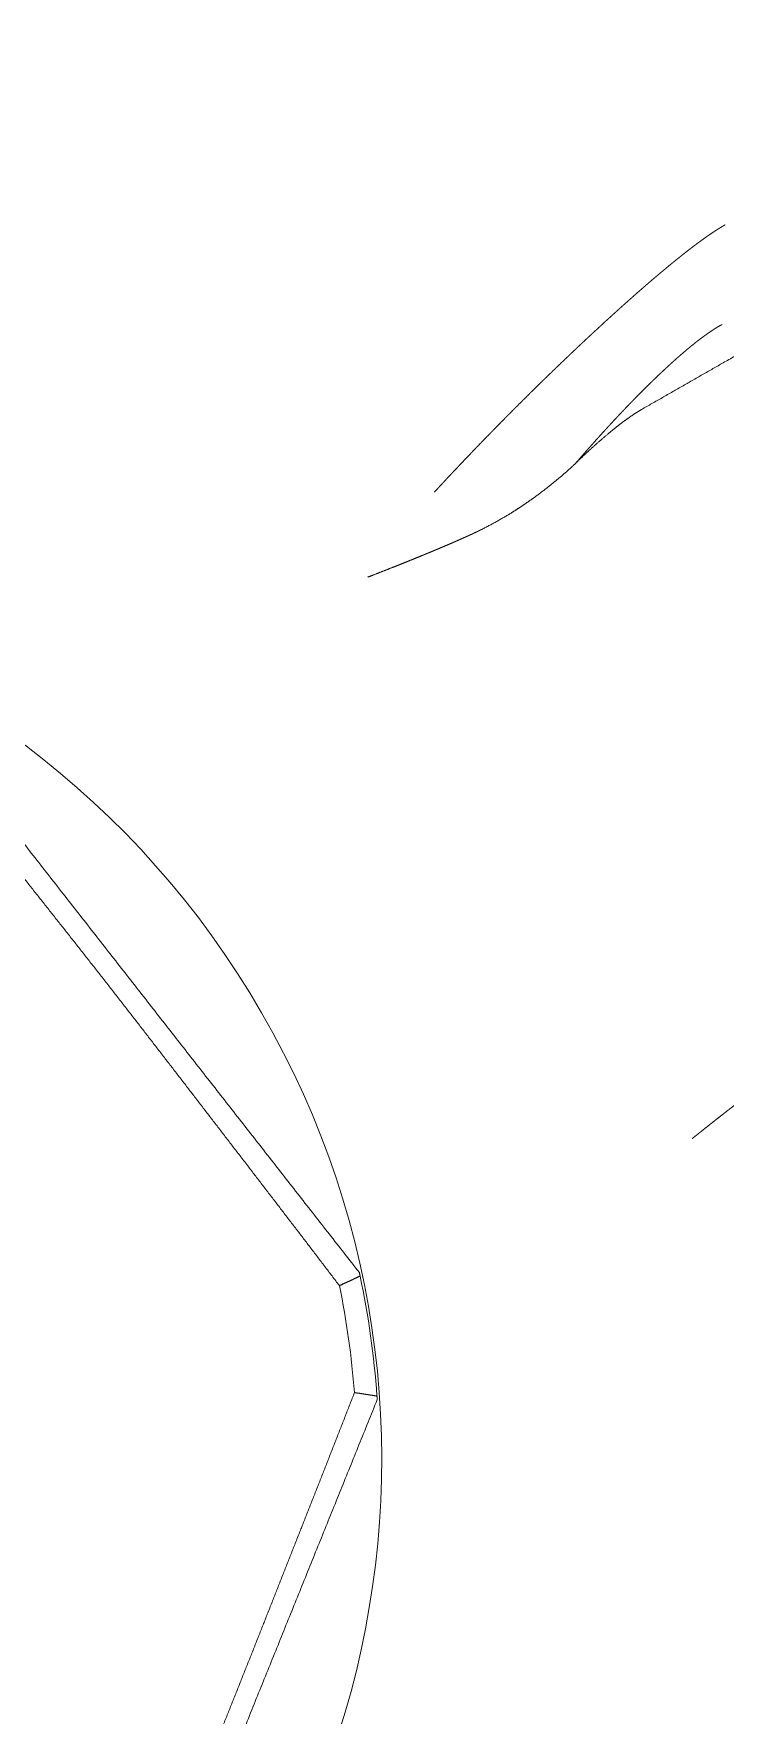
# Paper-space layout 'A3_1' of a CAD drawing. Header units: millimetres. Extents: x 0 to 420, y 0 to 297.
# Drawn here: x 195.91 to 199.53, y 266.05 to 274.85 of the extents above; entities that cross this region are included whole.
import ezdxf

# ---------------------------------------------------------------- set-up
doc = ezdxf.new("R2010")
doc.units = ezdxf.units.MM
doc.layers.add('170', color=7, linetype='Continuous', true_color=0xffffff)

psp = doc.layouts.new('A3_1')

# ---------------------------------------------------------------- linework, layer by layer
at = {"layer": '170', "color": 155, "linetype": 'Continuous', "lineweight": 13}
for radius, start, end in [(4.68, 30, 120), (4.68, 300, 30), (4.5519, 4.44054, 11.55948), (4.668, 4.10442, 11.89557)]:
    psp.add_arc((193.0511, 267.3909), radius, start, end, dxfattribs=at)
for points, knots in [([(199.0903, 272.887), (199.5246, 273.1356), (200.014, 273.4157), (200.1941, 273.5188), (200.2809, 273.5685), (200.6078, 273.7555), (201.1688, 274.0767), (201.2912, 274.1467), (201.4068, 274.2129), (201.6185, 274.334), (201.9695, 274.5349), (202.1113, 274.6161), (202.2321, 274.6852), (202.4149, 274.7899), (202.5259, 274.8534)], [0, 0, 0.12643, 0.268862, 0.321293, 0.34657, 0.441696, 0.605005, 0.640617, 0.674267, 0.735891, 0.838062, 0.87933, 0.914491, 0.967702, 1, 1]), ([(198.0071, 272.4544), (198.0245, 272.4733), (198.0331, 272.4827), (198.0505, 272.5014), (198.0592, 272.5107), (198.0679, 272.52), (198.0765, 272.5293), (198.0938, 272.5479), (198.1025, 272.5571), (198.1111, 272.5663), (198.1284, 272.5846), (198.137, 272.5938), (198.1543, 272.612), (198.1715, 272.6301), (198.1801, 272.6391), (198.1973, 272.6571), (198.2058, 272.666), (198.223, 272.6839), (198.2315, 272.6928), (198.2486, 272.7105), (198.2571, 272.7193), (198.2656, 272.728), (198.2741, 272.7368), (198.2826, 272.7455), (198.2995, 272.7629), (198.3079, 272.7716), (198.3164, 272.7802), (198.3248, 272.7888), (198.3332, 272.7974), (198.35, 272.8145), (198.3584, 272.823), (198.3751, 272.8399), (198.3834, 272.8483), (198.3917, 272.8567), (198.4, 272.865), (198.4166, 272.8817), (198.4248, 272.89), (198.4331, 272.8982), (198.4495, 272.9147), (198.4659, 272.9309), (198.474, 272.9391), (198.4903, 272.9552), (198.4984, 272.9632), (198.5065, 272.9712), (198.5145, 272.9792), (198.5226, 272.9871), (198.5306, 272.995), (198.5386, 273.0029), (198.5466, 273.0108), (198.5625, 273.0264), (198.5784, 273.0418), (198.5863, 273.0495), (198.5942, 273.0572), (198.602, 273.0649), (198.6099, 273.0725), (198.6177, 273.08), (198.6254, 273.0876), (198.641, 273.1026), (198.6487, 273.11), (198.6641, 273.1248), (198.6794, 273.1395), (198.6946, 273.154), (198.7022, 273.1613), (198.7097, 273.1685), (198.7172, 273.1756), (198.7247, 273.1828), (198.7322, 273.1899), (198.7471, 273.204), (198.7545, 273.2109), (198.7619, 273.2179), (198.7766, 273.2318), (198.7839, 273.2386), (198.7912, 273.2455), (198.7984, 273.2523), (198.8128, 273.2658), (198.8272, 273.2791), (198.8343, 273.2858), (198.8414, 273.2924), (198.8485, 273.2989), (198.8555, 273.3055), (198.8696, 273.3184), (198.8765, 273.3249), (198.8904, 273.3376), (198.9041, 273.3502), (198.911, 273.3565), (198.9178, 273.3627), (198.9313, 273.3751), (198.938, 273.3812), (198.9514, 273.3933), (198.9581, 273.3993), (198.9713, 273.4113), (198.9778, 273.4172), (198.9843, 273.4231), (198.9973, 273.4347), (199.0038, 273.4405), (199.0166, 273.4519), (199.0229, 273.4575), (199.0292, 273.4632), (199.0355, 273.4688), (199.0418, 273.4743), (199.0542, 273.4853), (199.0604, 273.4908), (199.0727, 273.5015), (199.0788, 273.5069), (199.0909, 273.5175), (199.0969, 273.5227), (199.1028, 273.5279), (199.1088, 273.533), (199.1147, 273.5381), (199.1206, 273.5432), (199.1264, 273.5483), (199.1322, 273.5533), (199.1438, 273.5632), (199.1552, 273.573), (199.1665, 273.5826), (199.1721, 273.5874), (199.1777, 273.5921), (199.1887, 273.6014), (199.1942, 273.606), (199.1997, 273.6106), (199.2051, 273.6151), (199.2105, 273.6196), (199.2211, 273.6285), (199.2317, 273.6373), (199.2421, 273.6459), (199.2473, 273.6501), (199.2524, 273.6543), (199.2575, 273.6585), (199.2626, 273.6626), (199.2677, 273.6667), (199.2777, 273.6748), (199.2826, 273.6788), (199.2875, 273.6827), (199.2924, 273.6866), (199.2973, 273.6905), (199.3021, 273.6943), (199.3069, 273.6981), (199.3164, 273.7056), (199.3211, 273.7093), (199.3304, 273.7166), (199.335, 273.7201), (199.3441, 273.7272), (199.3486, 273.7306), (199.353, 273.7341), (199.3619, 273.7408), (199.3663, 273.7441), (199.3706, 273.7474), (199.375, 273.7507), (199.3792, 273.7539), (199.3835, 273.757), (199.3877, 273.7602), (199.3919, 273.7633), (199.3961, 273.7663), (199.4002, 273.7694), (199.4084, 273.7753), (199.4164, 273.7811), (199.4204, 273.7839), (199.4243, 273.7867), (199.4282, 273.7895), (199.4321, 273.7922), (199.4359, 273.7949), (199.4398, 273.7975), (199.4435, 273.8002), (199.4473, 273.8027), (199.451, 273.8053), (199.4547, 273.8078), (199.4584, 273.8103), (199.462, 273.8127), (199.4656, 273.8151), (199.4692, 273.8174), (199.4727, 273.8198), (199.4762, 273.8221), (199.4797, 273.8243), (199.4831, 273.8265), (199.4865, 273.8287), (199.4899, 273.8308), (199.4933, 273.8329), (199.4966, 273.835), (199.4999, 273.837), (199.5032, 273.839), (199.5064, 273.841), (199.5096, 273.8429), (199.5127, 273.8448), (199.5159, 273.8466), (199.519, 273.8485), (199.5221, 273.8502), (199.5251, 273.852), (199.5281, 273.8537)], [0, 0, 0.012375, 0.018547, 0.030878, 0.037022, 0.043166, 0.049302, 0.061547, 0.067647, 0.073747, 0.08592, 0.091985, 0.104085, 0.116157, 0.122179, 0.134179, 0.140158, 0.152101, 0.158052, 0.169924, 0.175832, 0.18174, 0.187626, 0.193505, 0.205221, 0.211065, 0.216888, 0.222703, 0.228512, 0.240072, 0.245824, 0.257299, 0.26303, 0.268725, 0.274413, 0.285747, 0.291393, 0.297025, 0.308246, 0.319396, 0.324951, 0.336002, 0.341521, 0.347005, 0.352481, 0.357937, 0.363378, 0.368798, 0.374211, 0.384981, 0.395681, 0.400995, 0.40631, 0.411596, 0.416876, 0.42212, 0.427357, 0.437775, 0.442963, 0.453269, 0.463504, 0.473669, 0.47873, 0.483757, 0.488776, 0.493767, 0.498751, 0.508649, 0.513563, 0.518469, 0.528213, 0.53305, 0.537879, 0.542673, 0.55222, 0.561683, 0.566386, 0.571068, 0.575729, 0.580369, 0.589593, 0.59417, 0.603268, 0.612281, 0.616753, 0.62121, 0.630055, 0.634442, 0.643161, 0.647486, 0.656078, 0.660333, 0.66458, 0.67299, 0.677168, 0.685452, 0.689566, 0.693645, 0.69771, 0.701754, 0.709772, 0.713761, 0.721639, 0.72555, 0.733302, 0.73715, 0.740963, 0.744769, 0.748541, 0.752297, 0.756027, 0.759736, 0.767082, 0.774344, 0.78151, 0.785057, 0.788583, 0.795567, 0.799023, 0.80246, 0.805874, 0.809268, 0.815972, 0.822593, 0.829116, 0.832342, 0.835548, 0.838733, 0.841897, 0.845025, 0.851229, 0.854295, 0.857341, 0.860366, 0.863362, 0.866339, 0.869286, 0.875121, 0.878014, 0.883702, 0.886519, 0.892082, 0.894823, 0.897542, 0.902926, 0.905577, 0.908205, 0.910814, 0.913395, 0.915956, 0.918495, 0.921014, 0.9235, 0.925977, 0.93085, 0.935628, 0.937988, 0.940322, 0.942634, 0.944919, 0.947184, 0.949429, 0.951652, 0.953856, 0.956026, 0.95818, 0.960308, 0.962423, 0.96451, 0.966578, 0.968618, 0.970645, 0.972643, 0.974615, 0.976566, 0.978499, 0.98041, 0.982302, 0.984166, 0.986016, 0.987839, 0.989643, 0.99142, 0.993178, 0.994922, 0.996639, 0.998329, 1, 1]), ([(199.5096, 273.331), (199.5063, 273.3292), (199.5029, 273.3273), (199.4994, 273.3253), (199.4959, 273.3233), (199.4924, 273.3212), (199.4889, 273.3191), (199.4853, 273.317), (199.478, 273.3125), (199.4743, 273.3102), (199.4706, 273.3078), (199.4668, 273.3054), (199.4631, 273.3029), (199.4592, 273.3004), (199.4553, 273.2978), (199.4514, 273.2952), (199.4475, 273.2925), (199.4435, 273.2898), (199.4395, 273.287), (199.4355, 273.2842), (199.4314, 273.2813), (199.4273, 273.2784), (199.4232, 273.2754), (199.419, 273.2723), (199.4105, 273.2661), (199.4062, 273.2629), (199.4019, 273.2597), (199.3976, 273.2564), (199.3932, 273.253), (199.3887, 273.2496), (199.3843, 273.2462), (199.3798, 273.2427), (199.3753, 273.2391), (199.3707, 273.2355), (199.3661, 273.2318), (199.3615, 273.2281), (199.3568, 273.2244), (199.3521, 273.2206), (199.3474, 273.2167), (199.3427, 273.2128), (199.333, 273.2048), (199.3282, 273.2007), (199.3233, 273.1966), (199.3183, 273.1924), (199.3134, 273.1882), (199.3033, 273.1796), (199.2931, 273.1708), (199.288, 273.1663), (199.2829, 273.1618), (199.2776, 273.1572), (199.2671, 273.1479), (199.2618, 273.1431), (199.2511, 273.1335), (199.2457, 273.1286), (199.2403, 273.1236), (199.2348, 273.1187), (199.2238, 273.1085), (199.2182, 273.1033), (199.207, 273.0929), (199.2013, 273.0876), (199.1899, 273.0768), (199.1781, 273.0656), (199.1662, 273.0543), (199.1543, 273.0428), (199.1423, 273.0311), (199.1302, 273.0193), (199.1181, 273.0073), (199.1058, 272.9952), (199.0935, 272.9829), (199.0812, 272.9705), (199.0687, 272.9579), (199.0562, 272.9451), (199.0436, 272.9322), (199.0309, 272.9191), (199.0182, 272.9059), (199.0054, 272.8925), (198.9925, 272.879), (198.9795, 272.8653), (198.9665, 272.8515), (198.9534, 272.8375), (198.9402, 272.8233), (198.927, 272.809), (198.9137, 272.7945), (198.9002, 272.7799), (198.8868, 272.7651), (198.8733, 272.7502), (198.8597, 272.7351), (198.846, 272.7199), (198.8323, 272.7045), (198.8184, 272.6889), (198.8046, 272.6732), (198.7906, 272.6574), (198.7766, 272.6414), (198.7624, 272.6252), (198.7483, 272.6089)], [0, 0, 0.003655, 0.007363, 0.011117, 0.014942, 0.018813, 0.022738, 0.0267, 0.034817, 0.038961, 0.043154, 0.047401, 0.051685, 0.056062, 0.060466, 0.064936, 0.069455, 0.074028, 0.078656, 0.08335, 0.088093, 0.092892, 0.097729, 0.102649, 0.112628, 0.117692, 0.122823, 0.128021, 0.133258, 0.13855, 0.143909, 0.149308, 0.154773, 0.160291, 0.165864, 0.171492, 0.177188, 0.182936, 0.188726, 0.194582, 0.206459, 0.212478, 0.218565, 0.224695, 0.23089, 0.243447, 0.256221, 0.262689, 0.269226, 0.275805, 0.289152, 0.295893, 0.30957, 0.31649, 0.323478, 0.330509, 0.344761, 0.351956, 0.366539, 0.373912, 0.388825, 0.404236, 0.419841, 0.435555, 0.451476, 0.467507, 0.483705, 0.500069, 0.516571, 0.53324, 0.550063, 0.567038, 0.584166, 0.601447, 0.618883, 0.636472, 0.654215, 0.67214, 0.690177, 0.708397, 0.726743, 0.745272, 0.763942, 0.782794, 0.801747, 0.820896, 0.840171, 0.859631, 0.879204, 0.898975, 0.91886, 0.938942, 0.959124, 0.979534, 1, 1]), ([(198.7484, 272.609), (198.8, 272.6577), (198.8492, 272.7025), (198.8959, 272.7434), (198.9402, 272.7803), (198.9614, 272.7973), (198.982, 272.8133), (199.0019, 272.8283), (199.0212, 272.8422), (199.0573, 272.8668), (199.0903, 272.887)], [0, 0, 0.160784, 0.311405, 0.452018, 0.582582, 0.644129, 0.703145, 0.759651, 0.813487, 0.912523, 1, 1]), ([(198.7491, 272.6081), (198.6994, 272.5626), (198.6464, 272.5172), (198.5901, 272.4721), (198.5303, 272.4273), (198.499, 272.4051), (198.4669, 272.3831), (198.4338, 272.3613), (198.3999, 272.3399), (198.3296, 272.2986), (198.2556, 272.2598)], [0, 0, 0.111187, 0.226281, 0.345366, 0.468579, 0.531825, 0.596183, 0.661529, 0.727689, 0.862196, 1, 1]), ([(198.2556, 272.2598), (198.2468, 272.2555), (198.2378, 272.2512), (198.2284, 272.2467), (198.219, 272.2423), (198.2091, 272.2376), (198.1992, 272.233), (198.1887, 272.2283), (198.1783, 272.2235), (198.1673, 272.2185), (198.1563, 272.2136), (198.1448, 272.2085), (198.1333, 272.2034), (198.1212, 272.1981), (198.1092, 272.1928), (198.0966, 272.1874), (198.084, 272.182), (198.0709, 272.1763), (198.0578, 272.1707), (198.0441, 272.165), (198.0305, 272.1592), (198.0163, 272.1532), (198.0021, 272.1473), (197.9873, 272.1411), (197.9726, 272.135), (197.9573, 272.1287), (197.942, 272.1224), (197.9103, 272.1095), (197.8775, 272.0962), (197.8607, 272.0894), (197.8437, 272.0826), (197.8088, 272.0686), (197.7908, 272.0615), (197.7543, 272.047), (197.7168, 272.0323), (197.6782, 272.0172), (197.6587, 272.0096)], [0, 0, 0.015264, 0.030542, 0.046622, 0.062717, 0.079599, 0.096554, 0.114254, 0.132041, 0.150603, 0.169222, 0.188646, 0.208127, 0.228413, 0.248758, 0.269877, 0.291085, 0.31311, 0.335151, 0.35804, 0.380975, 0.404728, 0.428539, 0.453198, 0.477874, 0.503398, 0.528968, 0.581803, 0.636399, 0.664529, 0.692707, 0.750788, 0.780679, 0.841286, 0.903624, 0.967582, 1, 1]), ([(197.5108, 268.3031), (197.3573, 268.5045), (197.2035, 268.7056), (197.0494, 268.9064), (196.7408, 269.3081), (196.5862, 269.5089), (196.4312, 269.7095), (196.2755, 269.9098), (196.1189, 270.1093), (195.9617, 270.3082), (195.8042, 270.5069), (195.489, 270.9037), (195.3313, 271.1018), (195.1734, 271.2998), (195.0151, 271.4974)], [0, 0, 0.062455, 0.124908, 0.18736, 0.312312, 0.374827, 0.437373, 0.499937, 0.562503, 0.625059, 0.687594, 0.812593, 0.875062, 0.937527, 1, 1]), ([(199.3547, 269.072), (199.3633, 269.0789), (199.3719, 269.0859), (199.3805, 269.0927), (199.389, 269.0996), (199.3974, 269.1063), (199.4059, 269.113), (199.4142, 269.1196), (199.4225, 269.1263), (199.439, 269.1393), (199.4552, 269.1522), (199.4711, 269.1648), (199.479, 269.171), (199.4947, 269.1833), (199.5101, 269.1954), (199.5253, 269.2073), (199.5402, 269.219), (199.5549, 269.2305), (199.5622, 269.2362), (199.5766, 269.2474), (199.5908, 269.2583), (199.6047, 269.2691), (199.6115, 269.2744), (199.6184, 269.2796), (199.6251, 269.2848), (199.6318, 269.2899), (199.645, 269.3001), (199.658, 269.3099), (199.6708, 269.3196), (199.6833, 269.3291), (199.6895, 269.3337), (199.6956, 269.3384), (199.7077, 269.3474), (199.7136, 269.3518), (199.7253, 269.3606), (199.7311, 269.3649), (199.7368, 269.3691), (199.748, 269.3774), (199.7591, 269.3855), (199.7699, 269.3934), (199.7805, 269.4011), (199.7857, 269.4049), (199.7908, 269.4086), (199.7959, 269.4123), (199.806, 269.4194), (199.8158, 269.4264), (199.8205, 269.4298), (199.83, 269.4364), (199.8347, 269.4397), (199.8392, 269.4429), (199.8438, 269.446), (199.8483, 269.4491), (199.8571, 269.4551), (199.8614, 269.4581), (199.8657, 269.461), (199.8699, 269.4639)], [0, 0, 0.017102, 0.034223, 0.0511, 0.067998, 0.08465, 0.101323, 0.117752, 0.134175, 0.166579, 0.198529, 0.229985, 0.245486, 0.276245, 0.306506, 0.336318, 0.365631, 0.394497, 0.408783, 0.436906, 0.464531, 0.491709, 0.505048, 0.518368, 0.531458, 0.544529, 0.570262, 0.595458, 0.620201, 0.644451, 0.656353, 0.668229, 0.691535, 0.702938, 0.725503, 0.736658, 0.747589, 0.76921, 0.790358, 0.811009, 0.831214, 0.841182, 0.850946, 0.860692, 0.879731, 0.89828, 0.907324, 0.925198, 0.934001, 0.942601, 0.951182, 0.959559, 0.976048, 0.984203, 0.992111, 1, 1]), ([(197.6189, 268.3532), (197.6183, 268.3561), (197.6176, 268.3591), (197.617, 268.3623), (197.6163, 268.3654), (197.6157, 268.3684), (197.615, 268.3714)], [0, 0, 0.162021, 0.327525, 0.499768, 0.672244, 0.837748, 1, 1]), ([(197.5108, 268.3031), (197.5379, 268.3154), (197.5649, 268.3278), (197.592, 268.3404), (197.6189, 268.3532)], [0, 0, 0.249749, 0.499688, 0.749822, 1, 1]), ([(196.0709, 263.9849), (196.1686, 264.2185), (196.2658, 264.4522), (196.3628, 264.6861), (196.5563, 265.1542), (196.6529, 265.3885), (196.7491, 265.6231), (196.8447, 265.858), (196.9392, 266.0934), (197.0329, 266.329), (197.1262, 266.5647), (197.3122, 267.0361), (197.4049, 267.2717), (197.4974, 267.5074), (197.5894, 267.7434)], [0, 0, 0.062458, 0.124906, 0.187364, 0.312315, 0.374827, 0.437374, 0.499938, 0.562504, 0.62506, 0.687601, 0.812597, 0.875066, 0.937531, 1, 1]), ([(197.7085, 267.7065), (196.9453, 265.8176), (196.1822, 263.9287)], [0, 0, 0.499997, 1, 1]), ([(197.7072, 267.7251), (197.6778, 267.7299), (197.6483, 267.7345), (197.6189, 267.739), (197.5894, 267.7434)], [0, 0, 0.25024, 0.500287, 0.750148, 1, 1]), ([(197.7085, 267.7065), (197.7083, 267.7095), (197.7081, 267.7126), (197.7078, 267.7158), (197.7076, 267.719), (197.7074, 267.722), (197.7072, 267.7251)], [0, 0, 0.162217, 0.327752, 0.499998, 0.67217, 0.837783, 1, 1])]:
    psp.add_open_spline(points, degree=1, knots=knots, dxfattribs=at)
psp.add_open_spline([(195.1066, 271.5821), (196.3608, 269.9767), (197.615, 268.3714)], degree=1, dxfattribs=at)

doc.saveas('drawing.dxf')
